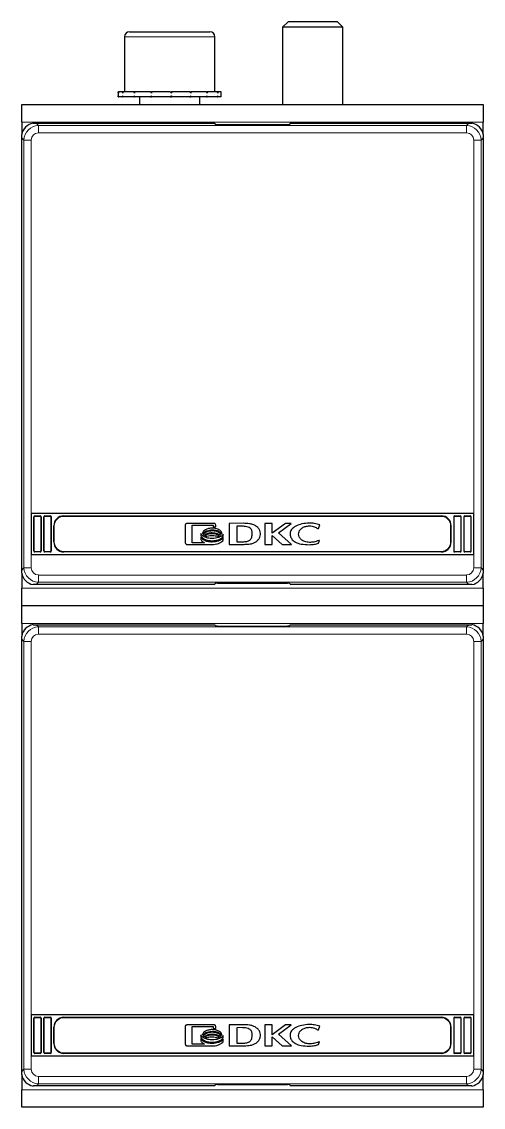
# Model space of a CAD drawing. Header units: millimetres. Extents: x 0 to 3995, y -308 to 617.
# Drawn here: x 3902.8 to 3994.8, y 289.4 to 505.9 of the extents above; entities that cross this region are included whole.
import ezdxf

# ---------------------------------------------------------------- set-up
doc = ezdxf.new("R2010")
doc.units = ezdxf.units.MM

msp = doc.modelspace()

# ---------------------------------------------------------------- linework, layer by layer
at = {"color": 7, "linetype": 'Continuous', "lineweight": 25}
for p, q in [((3955.87, 505.89), (3954.79, 504.82)), ((3954.79, 504.82), (3954.79, 489.39)), ((3966.79, 504.82), (3954.79, 504.82)), ((3965.72, 505.89), (3955.87, 505.89)), ((3966.79, 504.82), (3965.72, 505.89)), ((3966.79, 489.39), (3966.79, 504.82)), ((3923.29, 502.89), (3923.29, 491.89)), ((3924.29, 503.89), (3932.73, 503.89)), ((3932.73, 503.89), (3940.29, 503.89)), ((3941.29, 491.89), (3941.29, 502.89)), ((3922.04, 491.89), (3922.04, 490.89)), ((3922.04, 491.89), (3922.05, 491.89)), ((3922.05, 491.89), (3922.05, 491.64)), ((3922.86, 491.89), (3922.05, 491.89)), ((3922.86, 491.89), (3922.96, 491.89)), ((3922.96, 491.89), (3922.96, 491.64)), ((3925.11, 491.89), (3922.96, 491.89)), ((3925.11, 491.89), (3925.29, 491.89)), ((3925.29, 491.89), (3925.29, 491.64)), ((3928.46, 491.89), (3925.29, 491.89)), ((3928.46, 491.89), (3928.69, 491.89)), ((3928.69, 491.89), (3928.69, 491.64)), ((3932.39, 491.89), (3928.69, 491.89)), ((3932.39, 491.89), (3932.47, 491.89)), ((3932.6, 491.89), (3932.64, 491.89)), ((3932.64, 491.89), (3932.64, 491.64)), ((3936.3, 491.89), (3932.64, 491.89)), ((3936.3, 491.89), (3936.53, 491.89)), ((3936.53, 491.89), (3936.53, 491.64)), ((3939.61, 491.89), (3936.53, 491.89)), ((3939.61, 491.89), (3939.78, 491.89)), ((3939.78, 491.89), (3939.78, 491.64)), ((3941.8, 491.89), (3939.78, 491.89)), ((3941.8, 491.89), (3941.89, 491.89)), ((3941.89, 491.89), (3941.89, 491.64)), ((3942.54, 491.89), (3941.89, 491.89)), ((3942.54, 490.89), (3942.54, 491.89)), ((3902.79, 485.89), (3902.79, 489.39)), ((3902.79, 489.39), (3994.79, 489.39)), ((3922.04, 490.89), (3922.05, 490.89)), ((3922.05, 490.89), (3922.05, 491.14)), ((3922.86, 490.89), (3922.05, 490.89)), ((3922.86, 490.89), (3922.96, 490.89)), ((3922.96, 490.89), (3922.96, 491.14)), ((3925.11, 490.89), (3922.96, 490.89)), ((3925.11, 490.89), (3925.29, 490.89)), ((3925.29, 490.89), (3925.29, 491.14)), ((3928.46, 490.89), (3925.29, 490.89)), ((3926.29, 490.89), (3926.29, 489.39)), ((3928.46, 490.89), (3928.69, 490.89)), ((3928.69, 490.89), (3928.69, 491.14)), ((3932.39, 490.89), (3928.69, 490.89)), ((3932.39, 490.89), (3932.55, 490.89)), ((3932.55, 490.89), (3932.64, 490.89)), ((3932.64, 490.89), (3932.64, 491.14)), ((3936.3, 490.89), (3932.64, 490.89)), ((3936.3, 490.89), (3936.53, 490.89)), ((3936.53, 490.89), (3936.53, 491.14)), ((3939.61, 490.89), (3936.53, 490.89)), ((3938.29, 489.39), (3938.29, 490.89)), ((3939.61, 490.89), (3939.78, 490.89)), ((3939.78, 490.89), (3939.78, 491.14)), ((3941.8, 490.89), (3939.78, 490.89)), ((3941.8, 490.89), (3941.89, 490.89)), ((3941.89, 490.89), (3941.89, 491.14)), ((3942.54, 490.89), (3941.89, 490.89)), ((3994.79, 489.39), (3994.79, 485.89)), ((3902.79, 485.89), (3902.79, 483.37)), ((3905.07, 485.64), (3905.69, 485.64)), ((3905.69, 485.64), (3941.29, 485.64)), ((3941.29, 485.64), (3941.29, 485.51)), ((3941.79, 485.37), (3955.79, 485.37)), ((3956.29, 485.51), (3956.29, 485.64)), ((3956.29, 485.64), (3991.89, 485.64)), ((3991.89, 485.64), (3992.52, 485.64)), ((3994.79, 483.37), (3994.79, 485.89)), ((3902.79, 482.74), (3902.79, 483.37)), ((3994.79, 483.37), (3994.79, 482.74)), ((3902.79, 396.54), (3902.79, 482.74)), ((3994.79, 482.74), (3994.79, 396.54)), ((3992.89, 407.84), (3904.69, 407.84)), ((3904.69, 407.84), (3904.69, 399.64)), ((3905.19, 400.34), (3905.19, 407.14)), ((3905.39, 407.34), (3906.49, 407.34)), ((3906.69, 407.14), (3906.69, 400.34)), ((3907.19, 400.34), (3907.19, 407.14)), ((3907.39, 407.34), (3908.49, 407.34)), ((3908.69, 407.14), (3908.69, 400.34)), ((3911.19, 407.34), (3986.39, 407.34)), ((3988.89, 407.14), (3988.89, 400.34)), ((3989.09, 407.34), (3990.19, 407.34)), ((3990.39, 400.34), (3990.39, 407.14)), ((3990.89, 407.14), (3990.89, 400.34)), ((3991.09, 407.34), (3992.19, 407.34)), ((3992.39, 400.34), (3992.39, 407.14)), ((3992.89, 399.64), (3992.89, 407.84)), ((3909.19, 402.14), (3909.19, 405.34)), ((3935.36, 405.4), (3935.36, 402.08)), ((3941.04, 405.84), (3935.8, 405.84)), ((3936.78, 405.51), (3940.95, 405.51)), ((3936.78, 401.97), (3936.78, 405.51)), ((3940.95, 405.51), (3940.95, 405.12)), ((3940.95, 405.12), (3941.48, 405.12)), ((3941.48, 405.12), (3941.48, 405.4)), ((3946.94, 405.86), (3944.11, 405.84)), ((3944.11, 405.84), (3944.11, 401.64)), ((3946.73, 405.28), (3945.69, 405.26)), ((3945.69, 405.26), (3945.69, 402.16)), ((3951.22, 405.84), (3951.22, 401.64)), ((3952.7, 405.84), (3951.22, 405.84)), ((3952.7, 403.87), (3952.7, 405.84)), ((3955.37, 405.84), (3952.7, 403.87)), ((3953.97, 403.98), (3956.5, 405.84)), ((3956.5, 405.84), (3955.37, 405.84)), ((3961.97, 404.82), (3962.22, 405.55)), ((3988.39, 402.14), (3988.39, 405.34)), ((3938.51, 403.83), (3938.51, 403.38)), ((3938.51, 403.11), (3938.51, 402.65)), ((3942.97, 403.27), (3942.97, 403.72)), ((3942.97, 402.54), (3942.97, 403.01)), ((3952.72, 403.41), (3954.73, 401.64)), ((3952.72, 401.64), (3952.72, 403.41)), ((3956.56, 401.64), (3953.97, 403.98)), ((3961.77, 404.82), (3961.97, 404.82)), ((3935.8, 401.64), (3941.04, 401.64)), ((3939.23, 401.96), (3936.78, 401.97)), ((3944.11, 401.64), (3946.79, 401.65)), ((3945.69, 402.16), (3946.64, 402.18)), ((3946.79, 401.65), (3946.81, 401.65)), ((3946.81, 401.65), (3946.82, 401.65)), ((3951.22, 401.64), (3952.72, 401.64)), ((3954.73, 401.64), (3956.56, 401.64)), ((3961.95, 401.88), (3962.14, 402.42)), ((3962.14, 402.42), (3961.98, 402.42)), ((3904.69, 399.64), (3992.89, 399.64)), ((3906.49, 400.14), (3905.39, 400.14)), ((3908.49, 400.14), (3907.39, 400.14)), ((3986.39, 400.14), (3911.19, 400.14)), ((3990.19, 400.14), (3989.09, 400.14)), ((3992.19, 400.14), (3991.09, 400.14)), ((3902.79, 395.92), (3902.79, 396.54)), ((3994.79, 396.54), (3994.79, 395.92)), ((3902.79, 395.92), (3902.79, 392.89)), ((3994.79, 392.89), (3994.79, 395.92)), ((3902.79, 389.39), (3902.79, 392.89)), ((3905.69, 393.64), (3905.07, 393.64)), ((3941.29, 393.64), (3905.69, 393.64)), ((3941.29, 393.64), (3941.29, 393.78)), ((3941.79, 393.91), (3955.79, 393.91)), ((3956.29, 393.78), (3956.29, 393.64)), ((3991.89, 393.64), (3956.29, 393.64)), ((3992.52, 393.64), (3991.89, 393.64)), ((3994.79, 392.89), (3994.79, 389.39)), ((3994.79, 389.39), (3902.79, 389.39)), ((3902.79, 385.89), (3902.79, 389.39)), ((3994.79, 389.39), (3994.79, 385.89)), ((3902.79, 385.89), (3902.79, 383.37)), ((3905.07, 385.64), (3905.69, 385.64)), ((3905.69, 385.64), (3941.29, 385.64)), ((3941.29, 385.64), (3941.29, 385.51)), ((3941.79, 385.37), (3955.79, 385.37)), ((3956.29, 385.51), (3956.29, 385.64)), ((3956.29, 385.64), (3991.89, 385.64)), ((3991.89, 385.64), (3992.52, 385.64)), ((3994.79, 383.37), (3994.79, 385.89)), ((3902.79, 382.74), (3902.79, 383.37)), ((3994.79, 383.37), (3994.79, 382.74)), ((3902.79, 296.54), (3902.79, 382.74)), ((3994.79, 382.74), (3994.79, 296.54)), ((3992.89, 307.84), (3904.69, 307.84)), ((3904.69, 307.84), (3904.69, 299.64)), ((3992.89, 299.64), (3992.89, 307.84)), ((3905.19, 300.34), (3905.19, 307.14)), ((3905.39, 307.34), (3906.49, 307.34)), ((3906.69, 307.14), (3906.69, 300.34)), ((3907.19, 300.34), (3907.19, 307.14)), ((3907.39, 307.34), (3908.49, 307.34)), ((3908.69, 307.14), (3908.69, 300.34)), ((3909.19, 302.14), (3909.19, 305.34)), ((3911.19, 307.34), (3986.39, 307.34)), ((3935.36, 305.4), (3935.36, 302.08)), ((3941.04, 305.84), (3935.8, 305.84)), ((3936.78, 305.51), (3940.95, 305.51)), ((3936.78, 301.97), (3936.78, 305.51)), ((3940.95, 305.51), (3940.95, 305.12)), ((3941.48, 305.12), (3941.48, 305.4)), ((3946.94, 305.86), (3944.11, 305.84)), ((3944.11, 305.84), (3944.11, 301.64)), ((3946.73, 305.28), (3945.69, 305.26)), ((3951.22, 305.84), (3951.22, 301.64)), ((3952.7, 305.84), (3951.22, 305.84)), ((3952.7, 303.87), (3952.7, 305.84)), ((3955.37, 305.84), (3952.7, 303.87)), ((3953.97, 303.98), (3956.5, 305.84)), ((3956.5, 305.84), (3955.37, 305.84)), ((3961.97, 304.82), (3962.22, 305.55)), ((3988.39, 302.14), (3988.39, 305.34)), ((3988.89, 307.14), (3988.89, 300.34)), ((3989.09, 307.34), (3990.19, 307.34)), ((3990.39, 300.34), (3990.39, 307.14)), ((3990.89, 307.14), (3990.89, 300.34)), ((3991.09, 307.34), (3992.19, 307.34)), ((3992.39, 300.34), (3992.39, 307.14)), ((3938.51, 303.83), (3938.51, 303.38)), ((3938.51, 303.11), (3938.51, 302.65)), ((3940.95, 305.12), (3941.48, 305.12)), ((3942.97, 303.27), (3942.97, 303.72)), ((3945.69, 305.26), (3945.69, 302.16)), ((3952.72, 303.41), (3954.73, 301.64)), ((3952.72, 301.64), (3952.72, 303.41)), ((3956.56, 301.64), (3953.97, 303.98)), ((3961.77, 304.82), (3961.97, 304.82)), ((3935.8, 301.64), (3941.04, 301.64)), ((3939.23, 301.96), (3936.78, 301.97)), ((3942.97, 302.54), (3942.97, 303.01)), ((3944.11, 301.64), (3946.79, 301.65)), ((3945.69, 302.16), (3946.64, 302.18)), ((3946.79, 301.65), (3946.81, 301.65)), ((3946.81, 301.65), (3946.82, 301.65)), ((3951.22, 301.64), (3952.72, 301.64)), ((3954.73, 301.64), (3956.56, 301.64)), ((3961.95, 301.88), (3962.14, 302.42)), ((3962.14, 302.42), (3961.98, 302.42)), ((3904.69, 299.64), (3992.89, 299.64)), ((3906.49, 300.14), (3905.39, 300.14)), ((3908.49, 300.14), (3907.39, 300.14)), ((3986.39, 300.14), (3911.19, 300.14)), ((3990.19, 300.14), (3989.09, 300.14)), ((3992.19, 300.14), (3991.09, 300.14)), ((3902.79, 295.92), (3902.79, 296.54)), ((3902.79, 295.92), (3902.79, 292.89)), ((3994.79, 296.54), (3994.79, 295.92)), ((3994.79, 292.89), (3994.79, 295.92)), ((3902.79, 289.39), (3902.79, 292.89)), ((3905.69, 293.64), (3905.07, 293.64)), ((3941.29, 293.64), (3905.69, 293.64)), ((3941.29, 293.64), (3941.29, 293.78)), ((3941.79, 293.91), (3955.79, 293.91)), ((3956.29, 293.78), (3956.29, 293.64)), ((3991.89, 293.64), (3956.29, 293.64)), ((3992.52, 293.64), (3991.89, 293.64)), ((3994.79, 292.89), (3994.79, 289.39)), ((3994.79, 289.39), (3902.79, 289.39))]:
    msp.add_line(p, q, dxfattribs=at)
at = {"color": 8, "linetype": 'Continuous', "lineweight": 18}
for p, q in [((3932.78, 502.89), (3923.29, 502.89)), ((3941.29, 502.89), (3932.78, 502.89)), ((3902.79, 485.89), (3994.79, 485.89)), ((3905.69, 485.64), (3906.14, 485.19)), ((3906.14, 485.19), (3906.14, 483.74)), ((3906.14, 485.19), (3991.44, 485.19)), ((3991.44, 485.19), (3991.89, 485.64)), ((3991.44, 483.74), (3991.44, 485.19)), ((3991.44, 483.74), (3906.14, 483.74)), ((3903.24, 482.29), (3902.79, 482.74)), ((3904.69, 482.29), (3903.24, 482.29)), ((3903.24, 396.99), (3903.24, 482.29)), ((3904.69, 482.29), (3904.69, 407.84)), ((3992.89, 407.84), (3992.89, 482.29)), ((3994.34, 482.29), (3992.89, 482.29)), ((3994.79, 482.74), (3994.34, 482.29)), ((3994.34, 482.29), (3994.34, 396.99)), ((3905.19, 400.34), (3905.19, 407.14)), ((3905.19, 407.14), (3905.29, 407.14)), ((3905.19, 407.14), (3905.19, 407.14)), ((3905.29, 407.14), (3905.29, 400.34)), ((3905.39, 407.24), (3905.39, 407.34)), ((3905.39, 407.34), (3906.49, 407.34)), ((3905.39, 407.34), (3905.39, 407.34)), ((3906.49, 407.24), (3905.39, 407.24)), ((3906.49, 407.24), (3906.49, 407.34)), ((3906.49, 407.34), (3906.49, 407.34)), ((3906.59, 400.34), (3906.59, 407.14)), ((3906.59, 407.14), (3906.69, 407.14)), ((3906.69, 407.14), (3906.69, 400.34)), ((3906.69, 407.14), (3906.69, 407.14)), ((3907.19, 400.34), (3907.19, 407.14)), ((3907.19, 407.14), (3907.29, 407.14)), ((3907.19, 407.14), (3907.19, 407.14)), ((3907.29, 407.14), (3907.29, 400.34)), ((3907.39, 407.24), (3907.39, 407.34)), ((3907.39, 407.34), (3908.49, 407.34)), ((3907.39, 407.34), (3907.39, 407.34)), ((3908.49, 407.24), (3907.39, 407.24)), ((3908.49, 407.24), (3908.49, 407.34)), ((3908.49, 407.34), (3908.49, 407.34)), ((3908.59, 400.34), (3908.59, 407.14)), ((3908.59, 407.14), (3908.69, 407.14)), ((3908.69, 407.14), (3908.69, 400.34)), ((3908.69, 407.14), (3908.69, 407.14)), ((3911.19, 407.34), (3986.39, 407.34)), ((3911.19, 407.24), (3911.19, 407.34)), ((3911.19, 407.34), (3911.19, 407.34)), ((3986.39, 407.24), (3911.19, 407.24)), ((3986.39, 407.34), (3986.39, 407.24)), ((3986.39, 407.34), (3986.39, 407.34)), ((3988.89, 407.14), (3988.99, 407.14)), ((3988.89, 400.34), (3988.89, 407.14)), ((3988.89, 407.14), (3988.89, 407.14)), ((3988.99, 407.14), (3988.99, 400.34)), ((3989.09, 407.34), (3989.09, 407.24)), ((3989.09, 407.34), (3990.19, 407.34)), ((3989.09, 407.34), (3989.09, 407.34)), ((3990.19, 407.24), (3989.09, 407.24)), ((3990.19, 407.34), (3990.19, 407.24)), ((3990.19, 407.34), (3990.19, 407.34)), ((3990.29, 400.34), (3990.29, 407.14)), ((3990.29, 407.14), (3990.39, 407.14)), ((3990.39, 407.14), (3990.39, 400.34)), ((3990.39, 407.14), (3990.39, 407.14)), ((3990.89, 400.34), (3990.89, 407.14)), ((3990.99, 407.14), (3990.89, 407.14)), ((3990.89, 407.14), (3990.89, 407.14)), ((3990.99, 407.14), (3990.99, 400.34)), ((3991.09, 407.24), (3991.09, 407.34)), ((3991.09, 407.34), (3992.19, 407.34)), ((3991.09, 407.34), (3991.09, 407.34)), ((3992.19, 407.24), (3991.09, 407.24)), ((3992.19, 407.24), (3992.19, 407.34)), ((3992.19, 407.34), (3992.19, 407.34)), ((3992.29, 400.34), (3992.29, 407.14)), ((3992.39, 407.14), (3992.29, 407.14)), ((3992.39, 407.14), (3992.39, 400.34)), ((3992.39, 407.14), (3992.39, 407.14)), ((3909.19, 402.14), (3909.19, 405.34)), ((3909.29, 405.34), (3909.19, 405.34)), ((3909.19, 405.34), (3909.19, 405.34)), ((3909.29, 405.34), (3909.29, 402.14)), ((3988.29, 402.14), (3988.29, 405.34)), ((3988.39, 405.34), (3988.29, 405.34)), ((3988.39, 405.34), (3988.39, 402.14)), ((3988.39, 405.34), (3988.39, 405.34)), ((3909.29, 402.14), (3909.19, 402.14)), ((3909.19, 402.14), (3909.19, 402.14)), ((3988.39, 402.14), (3988.29, 402.14)), ((3988.39, 402.14), (3988.39, 402.14)), ((3904.69, 399.64), (3904.69, 396.99)), ((3905.19, 400.34), (3905.29, 400.34)), ((3905.19, 400.34), (3905.19, 400.34)), ((3905.39, 400.24), (3906.49, 400.24)), ((3905.39, 400.14), (3905.39, 400.24)), ((3906.49, 400.14), (3905.39, 400.14)), ((3905.39, 400.14), (3905.39, 400.14)), ((3906.49, 400.14), (3906.49, 400.24)), ((3906.49, 400.14), (3906.49, 400.14)), ((3906.59, 400.34), (3906.69, 400.34)), ((3906.69, 400.34), (3906.69, 400.34)), ((3907.19, 400.34), (3907.29, 400.34)), ((3907.19, 400.34), (3907.19, 400.34)), ((3907.39, 400.24), (3908.49, 400.24)), ((3907.39, 400.14), (3907.39, 400.24)), ((3908.49, 400.14), (3907.39, 400.14)), ((3907.39, 400.14), (3907.39, 400.14)), ((3908.49, 400.14), (3908.49, 400.24)), ((3908.49, 400.14), (3908.49, 400.14)), ((3908.59, 400.34), (3908.69, 400.34)), ((3908.69, 400.34), (3908.69, 400.34)), ((3911.19, 400.24), (3986.39, 400.24)), ((3911.19, 400.24), (3911.19, 400.14)), ((3986.39, 400.14), (3911.19, 400.14)), ((3911.19, 400.14), (3911.19, 400.14)), ((3986.39, 400.14), (3986.39, 400.24)), ((3986.39, 400.14), (3986.39, 400.14)), ((3988.89, 400.34), (3988.99, 400.34)), ((3988.89, 400.34), (3988.89, 400.34)), ((3989.09, 400.24), (3990.19, 400.24)), ((3989.09, 400.24), (3989.09, 400.14)), ((3990.19, 400.14), (3989.09, 400.14)), ((3989.09, 400.14), (3989.09, 400.14)), ((3990.19, 400.24), (3990.19, 400.14)), ((3990.19, 400.14), (3990.19, 400.14)), ((3990.29, 400.34), (3990.39, 400.34)), ((3990.39, 400.34), (3990.39, 400.34)), ((3990.99, 400.34), (3990.89, 400.34)), ((3990.89, 400.34), (3990.89, 400.34)), ((3991.09, 400.24), (3992.19, 400.24)), ((3991.09, 400.14), (3991.09, 400.24)), ((3992.19, 400.14), (3991.09, 400.14)), ((3991.09, 400.14), (3991.09, 400.14)), ((3992.19, 400.14), (3992.19, 400.24)), ((3992.19, 400.14), (3992.19, 400.14)), ((3992.39, 400.34), (3992.29, 400.34)), ((3992.39, 400.34), (3992.39, 400.34)), ((3992.89, 396.99), (3992.89, 399.64)), ((3902.79, 396.54), (3903.24, 396.99)), ((3903.24, 396.99), (3904.69, 396.99)), ((3992.89, 396.99), (3994.34, 396.99)), ((3994.34, 396.99), (3994.79, 396.54)), ((3906.14, 394.09), (3905.69, 393.64)), ((3906.14, 395.54), (3991.44, 395.54)), ((3906.14, 395.54), (3906.14, 394.09)), ((3991.44, 394.09), (3906.14, 394.09)), ((3991.44, 394.09), (3991.44, 395.54)), ((3991.89, 393.64), (3991.44, 394.09)), ((3994.79, 392.89), (3902.79, 392.89)), ((3902.79, 385.89), (3994.79, 385.89)), ((3905.69, 385.64), (3906.14, 385.19)), ((3991.44, 385.19), (3991.89, 385.64)), ((3906.14, 385.19), (3906.14, 383.74)), ((3906.14, 385.19), (3991.44, 385.19)), ((3991.44, 383.74), (3906.14, 383.74)), ((3991.44, 383.74), (3991.44, 385.19)), ((3903.24, 382.29), (3902.79, 382.74)), ((3904.69, 382.29), (3903.24, 382.29)), ((3903.24, 296.99), (3903.24, 382.29)), ((3904.69, 382.29), (3904.69, 307.84)), ((3992.89, 307.84), (3992.89, 382.29)), ((3994.34, 382.29), (3992.89, 382.29)), ((3994.79, 382.74), (3994.34, 382.29)), ((3994.34, 382.29), (3994.34, 296.99)), ((3905.19, 307.14), (3905.29, 307.14)), ((3905.19, 300.34), (3905.19, 307.14)), ((3905.19, 307.14), (3905.19, 307.14)), ((3905.29, 307.14), (3905.29, 300.34)), ((3905.39, 307.24), (3905.39, 307.34)), ((3905.39, 307.34), (3906.49, 307.34)), ((3905.39, 307.34), (3905.39, 307.34)), ((3906.49, 307.24), (3905.39, 307.24)), ((3906.49, 307.24), (3906.49, 307.34)), ((3906.49, 307.34), (3906.49, 307.34)), ((3906.59, 300.34), (3906.59, 307.14)), ((3906.59, 307.14), (3906.69, 307.14)), ((3906.69, 307.14), (3906.69, 300.34)), ((3906.69, 307.14), (3906.69, 307.14)), ((3907.19, 300.34), (3907.19, 307.14)), ((3907.19, 307.14), (3907.29, 307.14)), ((3907.19, 307.14), (3907.19, 307.14)), ((3907.29, 307.14), (3907.29, 300.34)), ((3907.39, 307.24), (3907.39, 307.34)), ((3907.39, 307.34), (3908.49, 307.34)), ((3907.39, 307.34), (3907.39, 307.34)), ((3908.49, 307.24), (3907.39, 307.24)), ((3908.49, 307.24), (3908.49, 307.34)), ((3908.49, 307.34), (3908.49, 307.34)), ((3908.59, 300.34), (3908.59, 307.14)), ((3908.59, 307.14), (3908.69, 307.14)), ((3908.69, 307.14), (3908.69, 300.34)), ((3908.69, 307.14), (3908.69, 307.14)), ((3909.19, 302.14), (3909.19, 305.34)), ((3909.29, 305.34), (3909.19, 305.34)), ((3909.19, 305.34), (3909.19, 305.34)), ((3909.29, 305.34), (3909.29, 302.14)), ((3911.19, 307.34), (3986.39, 307.34)), ((3911.19, 307.24), (3911.19, 307.34)), ((3911.19, 307.34), (3911.19, 307.34)), ((3986.39, 307.24), (3911.19, 307.24)), ((3986.39, 307.34), (3986.39, 307.24)), ((3986.39, 307.34), (3986.39, 307.34)), ((3988.39, 305.34), (3988.29, 305.34)), ((3988.29, 302.14), (3988.29, 305.34)), ((3988.39, 305.34), (3988.39, 302.14)), ((3988.39, 305.34), (3988.39, 305.34)), ((3988.89, 300.34), (3988.89, 307.14)), ((3988.89, 307.14), (3988.99, 307.14)), ((3988.89, 307.14), (3988.89, 307.14)), ((3988.99, 307.14), (3988.99, 300.34)), ((3989.09, 307.34), (3989.09, 307.24)), ((3989.09, 307.34), (3990.19, 307.34)), ((3989.09, 307.34), (3989.09, 307.34)), ((3990.19, 307.24), (3989.09, 307.24)), ((3990.19, 307.34), (3990.19, 307.24)), ((3990.19, 307.34), (3990.19, 307.34)), ((3990.29, 300.34), (3990.29, 307.14)), ((3990.29, 307.14), (3990.39, 307.14)), ((3990.39, 307.14), (3990.39, 300.34)), ((3990.39, 307.14), (3990.39, 307.14)), ((3990.89, 300.34), (3990.89, 307.14)), ((3990.99, 307.14), (3990.89, 307.14)), ((3990.89, 307.14), (3990.89, 307.14)), ((3990.99, 307.14), (3990.99, 300.34)), ((3991.09, 307.24), (3991.09, 307.34)), ((3991.09, 307.34), (3992.19, 307.34)), ((3991.09, 307.34), (3991.09, 307.34)), ((3992.19, 307.24), (3991.09, 307.24)), ((3992.19, 307.24), (3992.19, 307.34)), ((3992.19, 307.34), (3992.19, 307.34)), ((3992.29, 300.34), (3992.29, 307.14)), ((3992.39, 307.14), (3992.29, 307.14)), ((3992.39, 307.14), (3992.39, 300.34)), ((3992.39, 307.14), (3992.39, 307.14)), ((3909.29, 302.14), (3909.19, 302.14)), ((3909.19, 302.14), (3909.19, 302.14)), ((3988.39, 302.14), (3988.29, 302.14)), ((3988.39, 302.14), (3988.39, 302.14)), ((3904.69, 299.64), (3904.69, 296.99)), ((3905.19, 300.34), (3905.29, 300.34)), ((3905.19, 300.34), (3905.19, 300.34)), ((3905.39, 300.24), (3906.49, 300.24)), ((3905.39, 300.14), (3905.39, 300.24)), ((3906.49, 300.14), (3905.39, 300.14)), ((3905.39, 300.14), (3905.39, 300.14)), ((3906.49, 300.14), (3906.49, 300.24)), ((3906.49, 300.14), (3906.49, 300.14)), ((3906.59, 300.34), (3906.69, 300.34)), ((3906.69, 300.34), (3906.69, 300.34)), ((3907.19, 300.34), (3907.29, 300.34)), ((3907.19, 300.34), (3907.19, 300.34)), ((3907.39, 300.24), (3908.49, 300.24)), ((3907.39, 300.14), (3907.39, 300.24)), ((3908.49, 300.14), (3907.39, 300.14)), ((3907.39, 300.14), (3907.39, 300.14)), ((3908.49, 300.14), (3908.49, 300.24)), ((3908.49, 300.14), (3908.49, 300.14)), ((3908.59, 300.34), (3908.69, 300.34)), ((3908.69, 300.34), (3908.69, 300.34)), ((3911.19, 300.24), (3986.39, 300.24)), ((3911.19, 300.24), (3911.19, 300.14)), ((3986.39, 300.14), (3911.19, 300.14)), ((3911.19, 300.14), (3911.19, 300.14)), ((3986.39, 300.14), (3986.39, 300.24)), ((3986.39, 300.14), (3986.39, 300.14)), ((3988.89, 300.34), (3988.99, 300.34)), ((3988.89, 300.34), (3988.89, 300.34)), ((3989.09, 300.24), (3990.19, 300.24)), ((3989.09, 300.24), (3989.09, 300.14)), ((3990.19, 300.14), (3989.09, 300.14)), ((3989.09, 300.14), (3989.09, 300.14)), ((3990.19, 300.24), (3990.19, 300.14)), ((3990.19, 300.14), (3990.19, 300.14)), ((3990.29, 300.34), (3990.39, 300.34)), ((3990.39, 300.34), (3990.39, 300.34)), ((3990.99, 300.34), (3990.89, 300.34)), ((3990.89, 300.34), (3990.89, 300.34)), ((3991.09, 300.24), (3992.19, 300.24)), ((3991.09, 300.14), (3991.09, 300.24)), ((3992.19, 300.14), (3991.09, 300.14)), ((3991.09, 300.14), (3991.09, 300.14)), ((3992.19, 300.14), (3992.19, 300.24)), ((3992.19, 300.14), (3992.19, 300.14)), ((3992.39, 300.34), (3992.29, 300.34)), ((3992.39, 300.34), (3992.39, 300.34)), ((3992.89, 296.99), (3992.89, 299.64)), ((3902.79, 296.54), (3903.24, 296.99)), ((3903.24, 296.99), (3904.69, 296.99)), ((3992.89, 296.99), (3994.34, 296.99)), ((3994.34, 296.99), (3994.79, 296.54)), ((3906.14, 295.54), (3991.44, 295.54)), ((3906.14, 295.54), (3906.14, 294.09)), ((3991.44, 294.09), (3991.44, 295.54)), ((3994.79, 292.89), (3902.79, 292.89)), ((3906.14, 294.09), (3905.69, 293.64)), ((3991.44, 294.09), (3906.14, 294.09)), ((3991.89, 293.64), (3991.44, 294.09))]:
    msp.add_line(p, q, dxfattribs=at)
at = {"color": 7, "linetype": 'Continuous', "lineweight": 25}
for centre, radius, start, end in [((3924.29, 502.89), 1, 90, 180), ((3940.29, 502.89), 1, 0, 90), ((3905.39, 407.14), 0.2, 90, 180), ((3906.49, 407.14), 0.2, 360, 90), ((3907.39, 407.14), 0.2, 90, 180), ((3908.49, 407.14), 0.2, 360, 90), ((3911.19, 405.34), 2, 90, 180), ((3986.39, 405.34), 2, 360, 90), ((3989.09, 407.14), 0.2, 90, 180), ((3990.19, 407.14), 0.2, 360, 90), ((3991.09, 407.14), 0.2, 90, 180), ((3992.19, 407.14), 0.2, 0, 90), ((3911.19, 402.14), 2, 180, 270), ((3986.39, 402.14), 2, 270, 360), ((3905.39, 400.34), 0.2, 180, 270), ((3906.49, 400.34), 0.2, 270, 360), ((3907.39, 400.34), 0.2, 180, 270), ((3908.49, 400.34), 0.2, 270, 360), ((3989.09, 400.34), 0.2, 180, 270), ((3990.19, 400.34), 0.2, 270, 360), ((3991.09, 400.34), 0.2, 180, 270), ((3992.19, 400.34), 0.2, 270, 0), ((3905.39, 307.14), 0.2, 90, 180), ((3906.49, 307.14), 0.2, 360, 90), ((3907.39, 307.14), 0.2, 90, 180), ((3908.49, 307.14), 0.2, 360, 90), ((3911.19, 305.34), 2, 90, 180), ((3986.39, 305.34), 2, 360, 90), ((3989.09, 307.14), 0.2, 90, 180), ((3990.19, 307.14), 0.2, 360, 90), ((3991.09, 307.14), 0.2, 90, 180), ((3992.19, 307.14), 0.2, 0, 90), ((3911.19, 302.14), 2, 180, 270), ((3986.39, 302.14), 2, 270, 360), ((3905.39, 300.34), 0.2, 180, 270), ((3906.49, 300.34), 0.2, 270, 360), ((3907.39, 300.34), 0.2, 180, 270), ((3908.49, 300.34), 0.2, 270, 360), ((3989.09, 300.34), 0.2, 180, 270), ((3990.19, 300.34), 0.2, 270, 360), ((3991.09, 300.34), 0.2, 180, 270), ((3992.19, 300.34), 0.2, 270, 0)]:
    msp.add_arc(centre, radius, start, end, dxfattribs=at)
at = {"color": 8, "linetype": 'Continuous', "lineweight": 18}
for centre, radius, start, end in [((3905.39, 407.14), 0.198, 90, 180), ((3905.39, 407.14), 0.0982, 90, 180), ((3906.49, 407.14), 0.198, 360, 90), ((3906.49, 407.14), 0.0982, 0, 90), ((3907.39, 407.14), 0.198, 90, 180), ((3907.39, 407.14), 0.0982, 90, 180), ((3908.49, 407.14), 0.198, 360, 90), ((3908.49, 407.14), 0.0982, 0, 90), ((3911.19, 405.34), 2, 90, 180), ((3911.19, 405.34), 1.9, 90, 180), ((3986.39, 405.34), 2, 360, 90), ((3986.39, 405.34), 1.9, 360, 90), ((3989.09, 407.14), 0.198, 90, 180), ((3989.09, 407.14), 0.0982, 90, 180), ((3990.19, 407.14), 0.198, 360, 90), ((3990.19, 407.14), 0.0982, 360, 90), ((3991.09, 407.14), 0.198, 90, 180), ((3991.09, 407.14), 0.0982, 90, 180), ((3992.19, 407.14), 0.198, 0, 90), ((3992.19, 407.14), 0.0982, 0, 90), ((3911.19, 402.14), 2, 180, 270), ((3911.19, 402.14), 1.9, 180, 270), ((3986.39, 402.14), 1.9, 270, 360), ((3986.39, 402.14), 2, 270, 360), ((3905.39, 400.34), 0.198, 180, 270), ((3905.39, 400.34), 0.0982, 180, 270), ((3906.49, 400.34), 0.0982, 270, 0), ((3906.49, 400.34), 0.198, 270, 360), ((3907.39, 400.34), 0.198, 180, 270), ((3907.39, 400.34), 0.0982, 180, 270), ((3908.49, 400.34), 0.0982, 270, 0), ((3908.49, 400.34), 0.198, 270, 360), ((3989.09, 400.34), 0.198, 180, 270), ((3989.09, 400.34), 0.0982, 180, 270), ((3990.19, 400.34), 0.0982, 270, 360), ((3990.19, 400.34), 0.198, 270, 360), ((3991.09, 400.34), 0.198, 180, 270), ((3991.09, 400.34), 0.0982, 180, 270), ((3992.19, 400.34), 0.0982, 270, 0), ((3992.19, 400.34), 0.198, 270, 0), ((3905.39, 307.14), 0.198, 90, 180), ((3905.39, 307.14), 0.0982, 90, 180), ((3906.49, 307.14), 0.198, 360, 90), ((3906.49, 307.14), 0.0982, 0, 90), ((3907.39, 307.14), 0.198, 90, 180), ((3907.39, 307.14), 0.0982, 90, 180), ((3908.49, 307.14), 0.198, 360, 90), ((3908.49, 307.14), 0.0982, 0, 90), ((3911.19, 305.34), 2, 90, 180), ((3911.19, 305.34), 1.9, 90, 180), ((3986.39, 305.34), 2, 360, 90), ((3986.39, 305.34), 1.9, 360, 90), ((3989.09, 307.14), 0.198, 90, 180), ((3989.09, 307.14), 0.0982, 90, 180), ((3990.19, 307.14), 0.198, 360, 90), ((3990.19, 307.14), 0.0982, 360, 90), ((3991.09, 307.14), 0.198, 90, 180), ((3991.09, 307.14), 0.0982, 90, 180), ((3992.19, 307.14), 0.198, 0, 90), ((3992.19, 307.14), 0.0982, 0, 90), ((3911.19, 302.14), 2, 180, 270), ((3911.19, 302.14), 1.9, 180, 270), ((3986.39, 302.14), 1.9, 270, 360), ((3986.39, 302.14), 2, 270, 360), ((3905.39, 300.34), 0.198, 180, 270), ((3905.39, 300.34), 0.0982, 180, 270), ((3906.49, 300.34), 0.0982, 270, 0), ((3906.49, 300.34), 0.198, 270, 360), ((3907.39, 300.34), 0.198, 180, 270), ((3907.39, 300.34), 0.0982, 180, 270), ((3908.49, 300.34), 0.0982, 270, 0), ((3908.49, 300.34), 0.198, 270, 360), ((3989.09, 300.34), 0.198, 180, 270), ((3989.09, 300.34), 0.0982, 180, 270), ((3990.19, 300.34), 0.0982, 270, 360), ((3990.19, 300.34), 0.198, 270, 360), ((3991.09, 300.34), 0.198, 180, 270), ((3991.09, 300.34), 0.0982, 180, 270), ((3992.19, 300.34), 0.0982, 270, 0), ((3992.19, 300.34), 0.198, 270, 0)]:
    msp.add_arc(centre, radius, start, end, dxfattribs=at)
at = {"color": 7, "linetype": 'Continuous', "lineweight": 25}
for centre, major_axis, ratio, start_param, end_param in [((3905.84, 482.59), (2.27, -2.27), 0.935113, 2.575748, 3.707437), ((3941.79, 485.51), (0.5, 0), 0.267949, 3.141593, 4.712389), ((3955.79, 485.51), (0.5, 0), 0.267949, 4.712389, 6.283185), ((3991.74, 482.59), (-2.27, -2.27), 0.935113, 2.575748, 3.707437), ((3905.84, 396.69), (2.27, 2.27), 0.935113, 2.575748, 3.707437), ((3991.74, 396.69), (-2.27, 2.27), 0.935113, 2.575748, 3.707437), ((3941.79, 393.78), (0.5, 0), 0.267949, 1.570796, 3.141593), ((3955.79, 393.78), (0.5, 0), 0.267949, 0, 1.570796), ((3905.84, 382.59), (2.27, -2.27), 0.935113, 2.575748, 3.707437), ((3941.79, 385.51), (0.5, 0), 0.267949, 3.141593, 4.712389), ((3955.79, 385.51), (0.5, 0), 0.267949, 4.712389, 6.283185), ((3991.74, 382.59), (-2.27, -2.27), 0.935113, 2.575748, 3.707437), ((3905.84, 296.69), (2.27, 2.27), 0.935113, 2.575748, 3.707437), ((3991.74, 296.69), (-2.27, 2.27), 0.935113, 2.575748, 3.707437), ((3941.79, 293.78), (0.5, 0), 0.267949, 1.570796, 3.141593), ((3955.79, 293.78), (0.5, 0), 0.267949, 0, 1.570796)]:
    msp.add_ellipse(centre, major_axis=major_axis, ratio=ratio, start_param=start_param, end_param=end_param, dxfattribs=at)
at = {"color": 8, "linetype": 'Continuous', "lineweight": 18}
for centre, major_axis, ratio, start_param, end_param in [((3906.24, 482.19), (2.13, -2.13), 0.997754, 2.389713, 3.893472), ((3991.34, 482.19), (2.13, 2.13), 0.997754, 5.531306, 7.035065), ((3906.24, 482.19), (1.13, -1.13), 0.935113, 2.389713, 3.893472), ((3991.34, 482.19), (-1.13, -1.13), 0.935113, 2.389713, 3.893472), ((3906.24, 397.1), (2.13, 2.13), 0.997754, 2.389713, 3.893472), ((3906.24, 397.1), (1.13, 1.13), 0.935113, 2.389713, 3.893472), ((3991.34, 397.1), (-1.13, 1.13), 0.935113, 2.389713, 3.893472), ((3991.34, 397.1), (-2.13, 2.13), 0.997754, 2.389713, 3.893472), ((3906.24, 382.19), (2.13, -2.13), 0.997754, 2.389713, 3.893472), ((3906.24, 382.19), (1.13, -1.13), 0.935113, 2.389713, 3.893472), ((3991.34, 382.19), (2.13, 2.13), 0.997754, 5.531306, 7.035065), ((3991.34, 382.19), (-1.13, -1.13), 0.935113, 2.389713, 3.893472), ((3906.24, 297.1), (2.13, 2.13), 0.997754, 2.389713, 3.893472), ((3906.24, 297.1), (1.13, 1.13), 0.935113, 2.389713, 3.893472), ((3991.34, 297.1), (-1.13, 1.13), 0.935113, 2.389713, 3.893472), ((3991.34, 297.1), (-2.13, 2.13), 0.997754, 2.389713, 3.893472)]:
    msp.add_ellipse(centre, major_axis=major_axis, ratio=ratio, start_param=start_param, end_param=end_param, dxfattribs=at)
at = {"color": 7, "linetype": 'Continuous', "lineweight": 25}
for points, knots in [([(3922.05, 491.64), (3922.05, 491.68), (3922.04, 491.75), (3922.04, 491.83), (3922.04, 491.87), (3922.04, 491.89)], [0, 0, 0, 0, 0.499981, 0.749988, 1, 1, 1, 1]), ([(3922.96, 491.64), (3922.94, 491.68), (3922.92, 491.75), (3922.88, 491.83), (3922.87, 491.87), (3922.86, 491.89)], [0, 0, 0, 0, 0.499981, 0.749988, 1, 1, 1, 1]), ([(3925.29, 491.64), (3925.26, 491.68), (3925.22, 491.75), (3925.16, 491.83), (3925.13, 491.87), (3925.11, 491.89)], [0, 0, 0, 0, 0.499981, 0.749988, 1, 1, 1, 1]), ([(3928.69, 491.64), (3928.65, 491.68), (3928.6, 491.75), (3928.52, 491.83), (3928.48, 491.87), (3928.46, 491.89)], [0, 0, 0, 0, 0.4999808, 0.7499881, 1, 1, 1, 1]), ([(3932.64, 491.64), (3932.6, 491.68), (3932.54, 491.75), (3932.45, 491.83), (3932.41, 491.87), (3932.39, 491.89)], [0, 0, 0, 0, 0.499981, 0.749988, 1, 1, 1, 1]), ([(3932.64, 491.64), (3932.62, 491.71), (3932.6, 491.84), (3932.57, 491.88), (3932.55, 491.89)], [0, 0, 0, 0, 0.561794, 1, 1, 1, 1]), ([(3936.53, 491.64), (3936.5, 491.68), (3936.44, 491.75), (3936.36, 491.83), (3936.32, 491.87), (3936.3, 491.89)], [0, 0, 0, 0, 0.499981, 0.749988, 1, 1, 1, 1]), ([(3939.78, 491.64), (3939.75, 491.68), (3939.71, 491.75), (3939.65, 491.83), (3939.62, 491.87), (3939.61, 491.89)], [0, 0, 0, 0, 0.499981, 0.749988, 1, 1, 1, 1]), ([(3941.89, 491.64), (3941.87, 491.68), (3941.85, 491.75), (3941.82, 491.83), (3941.81, 491.87), (3941.8, 491.89)], [0, 0, 0, 0, 0.499981, 0.749988, 1, 1, 1, 1]), ([(3922.04, 490.89), (3922.04, 490.91), (3922.04, 490.95), (3922.04, 491.04), (3922.05, 491.1), (3922.05, 491.14)], [0, 0, 0, 0, 0.25014, 0.50028, 1, 1, 1, 1]), ([(3922.86, 490.89), (3922.87, 490.91), (3922.88, 490.95), (3922.92, 491.04), (3922.94, 491.1), (3922.96, 491.14)], [0, 0, 0, 0, 0.25014, 0.50028, 1, 1, 1, 1]), ([(3925.11, 490.89), (3925.13, 490.91), (3925.16, 490.95), (3925.22, 491.04), (3925.26, 491.1), (3925.29, 491.14)], [0, 0, 0, 0, 0.25014, 0.50028, 1, 1, 1, 1]), ([(3928.46, 490.89), (3928.48, 490.91), (3928.52, 490.95), (3928.6, 491.04), (3928.65, 491.1), (3928.69, 491.14)], [0, 0, 0, 0, 0.25014, 0.50028, 1, 1, 1, 1]), ([(3932.39, 490.89), (3932.41, 490.91), (3932.45, 490.95), (3932.54, 491.04), (3932.6, 491.1), (3932.64, 491.14)], [0, 0, 0, 0, 0.25014, 0.50028, 1, 1, 1, 1]), ([(3932.64, 491.14), (3932.62, 491.07), (3932.6, 490.94), (3932.57, 490.91), (3932.55, 490.89)], [0, 0, 0, 0, 0.561794, 1, 1, 1, 1]), ([(3936.3, 490.89), (3936.32, 490.91), (3936.36, 490.95), (3936.44, 491.04), (3936.5, 491.1), (3936.53, 491.14)], [0, 0, 0, 0, 0.25014, 0.50028, 1, 1, 1, 1]), ([(3939.61, 490.89), (3939.62, 490.91), (3939.65, 490.95), (3939.71, 491.04), (3939.75, 491.1), (3939.78, 491.14)], [0, 0, 0, 0, 0.25014, 0.50028, 1, 1, 1, 1]), ([(3941.8, 490.89), (3941.81, 490.91), (3941.82, 490.95), (3941.85, 491.04), (3941.87, 491.1), (3941.89, 491.14)], [0, 0, 0, 0, 0.25014, 0.50028, 1, 1, 1, 1]), ([(3935.8, 405.84), (3935.73, 405.83), (3935.61, 405.82), (3935.46, 405.7), (3935.38, 405.56), (3935.37, 405.45), (3935.36, 405.4)], [0, 0, 0, 0, 0.281303, 0.555629, 0.773878, 1, 1, 1, 1]), ([(3940.76, 404.89), (3940.51, 404.87), (3940.05, 404.84), (3939.47, 404.61), (3939.04, 404.32), (3938.9, 404.07), (3938.83, 403.96)], [0, 0, 0, 0, 0.32886, 0.621368, 0.822445, 1, 1, 1, 1]), ([(3942.71, 403.92), (3942.66, 404.02), (3942.55, 404.24), (3942.25, 404.49), (3941.68, 404.8), (3941.15, 404.85), (3940.76, 404.89)], [0, 0, 0, 0, 0.149079, 0.314363, 0.498773, 1, 1, 1, 1]), ([(3941.48, 405.4), (3941.47, 405.47), (3941.45, 405.6), (3941.34, 405.74), (3941.19, 405.83), (3941.09, 405.84), (3941.04, 405.84)], [0, 0, 0, 0, 0.285248, 0.560563, 0.777151, 1, 1, 1, 1]), ([(3947.38, 405.22), (3947.25, 405.23), (3947.04, 405.26), (3946.82, 405.27), (3946.73, 405.28)], [0, 0, 0, 0, 0.586635, 1, 1, 1, 1]), ([(3949.3, 405.42), (3949.14, 405.5), (3948.78, 405.67), (3947.98, 405.82), (3947.35, 405.84), (3946.94, 405.86)], [0, 0, 0, 0, 0.216742, 0.489643, 1, 1, 1, 1]), ([(3948.73, 403.75), (3948.73, 403.88), (3948.72, 404.12), (3948.65, 404.45), (3948.52, 404.71), (3948.29, 404.94), (3947.9, 405.11), (3947.57, 405.18), (3947.38, 405.22)], [0, 0, 0, 0, 0.176808, 0.319231, 0.43938, 0.552395, 0.749205, 1, 1, 1, 1]), ([(3948.57, 401.79), (3948.79, 401.86), (3949.21, 401.99), (3949.75, 402.35), (3950.14, 402.81), (3950.38, 403.33), (3950.43, 403.89), (3950.27, 404.47), (3949.89, 405.01), (3949.51, 405.28), (3949.3, 405.42)], [0, 0, 0, 0, 0.138091, 0.265455, 0.384013, 0.496103, 0.605759, 0.71979, 0.847662, 1, 1, 1, 1]), ([(3960.11, 405.9), (3959.61, 405.87), (3958.68, 405.81), (3957.46, 405.37), (3956.69, 404.8), (3956.34, 404.24), (3956.31, 403.94), (3956.29, 403.8)], [0, 0, 0, 0, 0.3156741, 0.5895198, 0.8131992, 0.9090264, 1, 1, 1, 1]), ([(3957.97, 403.7), (3957.99, 403.86), (3958.03, 404.2), (3958.33, 404.64), (3958.78, 405.02), (3959.41, 405.29), (3959.89, 405.33), (3960.15, 405.35)], [0, 0, 0, 0, 0.165415, 0.334737, 0.516014, 0.747902, 1, 1, 1, 1]), ([(3962.22, 405.55), (3961.85, 405.66), (3961.16, 405.86), (3960.44, 405.89), (3960.11, 405.9)], [0, 0, 0, 0, 0.5368, 1, 1, 1, 1]), ([(3960.15, 405.35), (3960.49, 405.32), (3961.07, 405.27), (3961.56, 404.95), (3961.77, 404.82)], [0, 0, 0, 0, 0.579608, 1, 1, 1, 1]), ([(3940.76, 402.83), (3940.47, 402.84), (3939.92, 402.87), (3939.24, 403.12), (3938.74, 403.43), (3938.58, 403.7), (3938.51, 403.83)], [0, 0, 0, 0, 0.341641, 0.638783, 0.834973, 1, 1, 1, 1]), ([(3938.51, 403.38), (3938.57, 403.27), (3938.69, 403.04), (3939.04, 402.79), (3939.7, 402.46), (3940.31, 402.41), (3940.76, 402.38)], [0, 0, 0, 0, 0.13872, 0.298957, 0.48357, 1, 1, 1, 1]), ([(3940.76, 402.11), (3940.47, 402.13), (3939.92, 402.16), (3939.23, 402.4), (3938.74, 402.71), (3938.58, 402.99), (3938.51, 403.11)], [0, 0, 0, 0, 0.34171, 0.638876, 0.835038, 1, 1, 1, 1]), ([(3938.83, 403.96), (3938.84, 403.92), (3938.87, 403.86), (3938.9, 403.81), (3938.92, 403.78)], [0, 0, 0, 0, 0.556647, 1, 1, 1, 1]), ([(3938.92, 403.78), (3939.03, 403.9), (3939.26, 404.17), (3939.9, 404.47), (3940.42, 404.52), (3940.76, 404.55)], [0, 0, 0, 0, 0.235625, 0.507433, 1, 1, 1, 1]), ([(3940.76, 404.35), (3940.37, 404.31), (3939.84, 404.26), (3939.26, 403.94), (3939.08, 403.77), (3938.99, 403.68)], [0, 0, 0, 0, 0.607099, 0.813781, 1, 1, 1, 1]), ([(3938.99, 403.68), (3939.03, 403.65), (3939.08, 403.59), (3939.15, 403.54), (3939.18, 403.52)], [0, 0, 0, 0, 0.548878, 1, 1, 1, 1]), ([(3939.18, 403.52), (3939.43, 403.67), (3939.92, 403.96), (3940.49, 403.99), (3940.76, 404.01)], [0, 0, 0, 0, 0.521089, 1, 1, 1, 1]), ([(3940.76, 403.79), (3940.47, 403.77), (3939.96, 403.74), (3939.52, 403.51), (3939.34, 403.42)], [0, 0, 0, 0, 0.591571, 1, 1, 1, 1]), ([(3939.34, 403.42), (3939.4, 403.38), (3939.53, 403.32), (3939.65, 403.28), (3939.71, 403.26)], [0, 0, 0, 0, 0.541848, 1, 1, 1, 1]), ([(3939.71, 403.26), (3939.9, 403.32), (3940.24, 403.43), (3940.6, 403.44), (3940.76, 403.45)], [0, 0, 0, 0, 0.540329, 1, 1, 1, 1]), ([(3940.76, 404.55), (3940.99, 404.54), (3941.42, 404.51), (3941.96, 404.32), (3942.37, 404.08), (3942.54, 403.87), (3942.62, 403.77)], [0, 0, 0, 0, 0.322978, 0.614423, 0.818337, 1, 1, 1, 1]), ([(3942.54, 403.67), (3942.42, 403.78), (3942.18, 404.01), (3941.57, 404.28), (3941.08, 404.32), (3940.76, 404.35)], [0, 0, 0, 0, 0.239541, 0.512395, 1, 1, 1, 1]), ([(3940.76, 404.01), (3941.1, 403.98), (3941.68, 403.94), (3942.16, 403.64), (3942.35, 403.52)], [0, 0, 0, 0, 0.598426, 1, 1, 1, 1]), ([(3942.18, 403.42), (3941.95, 403.53), (3941.5, 403.75), (3941, 403.78), (3940.76, 403.79)], [0, 0, 0, 0, 0.528395, 1, 1, 1, 1]), ([(3942.97, 403.72), (3942.9, 403.63), (3942.75, 403.42), (3942.41, 403.19), (3941.77, 402.9), (3941.19, 402.86), (3940.76, 402.83)], [0, 0, 0, 0, 0.141525, 0.304329, 0.489562, 1, 1, 1, 1]), ([(3940.76, 403.45), (3940.97, 403.44), (3941.32, 403.42), (3941.66, 403.31), (3941.81, 403.26)], [0, 0, 0, 0, 0.579402, 1, 1, 1, 1]), ([(3940.76, 402.38), (3941.04, 402.39), (3941.56, 402.42), (3942.22, 402.64), (3942.7, 402.91), (3942.88, 403.16), (3942.97, 403.27)], [0, 0, 0, 0, 0.33644, 0.632575, 0.831337, 1, 1, 1, 1]), ([(3942.97, 403.01), (3942.9, 402.91), (3942.75, 402.71), (3942.41, 402.48), (3941.77, 402.19), (3941.19, 402.14), (3940.76, 402.11)], [0, 0, 0, 0, 0.141571, 0.304387, 0.489612, 1, 1, 1, 1]), ([(3941.81, 403.26), (3941.88, 403.29), (3942.01, 403.33), (3942.13, 403.39), (3942.18, 403.42)], [0, 0, 0, 0, 0.575396, 1, 1, 1, 1]), ([(3942.35, 403.52), (3942.39, 403.54), (3942.45, 403.59), (3942.51, 403.65), (3942.54, 403.67)], [0, 0, 0, 0, 0.569699, 1, 1, 1, 1]), ([(3942.62, 403.77), (3942.64, 403.8), (3942.67, 403.84), (3942.7, 403.9), (3942.71, 403.92)], [0, 0, 0, 0, 0.564632, 1, 1, 1, 1]), ([(3946.64, 402.18), (3946.92, 402.18), (3947.43, 402.19), (3948.04, 402.35), (3948.4, 402.62), (3948.6, 402.91), (3948.71, 403.3), (3948.72, 403.59), (3948.73, 403.75)], [0, 0, 0, 0, 0.2746758, 0.503042, 0.6073811, 0.7165791, 0.8434118, 1, 1, 1, 1]), ([(3956.29, 403.8), (3956.31, 403.58), (3956.35, 403.14), (3956.72, 402.53), (3957.44, 402), (3958.61, 401.64), (3959.55, 401.6), (3960.09, 401.59)], [0, 0, 0, 0, 0.1305321, 0.2660311, 0.4239974, 0.666819, 1, 1, 1, 1]), ([(3960.15, 402.04), (3959.83, 402.07), (3959.22, 402.13), (3958.51, 402.55), (3958.05, 403.1), (3958, 403.5), (3957.97, 403.7)], [0, 0, 0, 0, 0.3174553, 0.6020501, 0.8050401, 1, 1, 1, 1]), ([(3935.36, 402.08), (3935.37, 402.01), (3935.39, 401.89), (3935.5, 401.74), (3935.65, 401.65), (3935.75, 401.64), (3935.8, 401.64)], [0, 0, 0, 0, 0.285197, 0.5604282, 0.7770436, 1, 1, 1, 1]), ([(3938.51, 402.65), (3938.55, 402.57), (3938.63, 402.41), (3938.87, 402.17), (3939.09, 402.04), (3939.23, 401.96)], [0, 0, 0, 0, 0.244932, 0.514807, 1, 1, 1, 1]), ([(3941.04, 401.64), (3941.25, 401.66), (3941.69, 401.71), (3942.25, 401.95), (3942.7, 402.21), (3942.89, 402.44), (3942.97, 402.54)], [0, 0, 0, 0, 0.289383, 0.600301, 0.822929, 1, 1, 1, 1]), ([(3946.82, 401.65), (3946.93, 401.66), (3947.15, 401.66), (3947.37, 401.67), (3947.49, 401.67)], [0, 0, 0, 0, 0.486421, 1, 1, 1, 1]), ([(3947.49, 401.67), (3947.69, 401.68), (3948.05, 401.7), (3948.41, 401.76), (3948.57, 401.79)], [0, 0, 0, 0, 0.55183, 1, 1, 1, 1]), ([(3960.09, 401.59), (3960.46, 401.6), (3961.09, 401.63), (3961.7, 401.8), (3961.95, 401.88)], [0, 0, 0, 0, 0.577653, 1, 1, 1, 1]), ([(3961.98, 402.42), (3961.66, 402.3), (3961.06, 402.08), (3960.43, 402.05), (3960.15, 402.04)], [0, 0, 0, 0, 0.547643, 1, 1, 1, 1]), ([(3935.8, 305.84), (3935.73, 305.83), (3935.61, 305.82), (3935.46, 305.7), (3935.38, 305.56), (3935.37, 305.45), (3935.36, 305.4)], [0, 0, 0, 0, 0.281303, 0.555629, 0.773878, 1, 1, 1, 1]), ([(3941.48, 305.4), (3941.47, 305.47), (3941.45, 305.6), (3941.34, 305.74), (3941.19, 305.83), (3941.09, 305.84), (3941.04, 305.84)], [0, 0, 0, 0, 0.285248, 0.560563, 0.777151, 1, 1, 1, 1]), ([(3947.38, 305.22), (3947.25, 305.23), (3947.04, 305.26), (3946.82, 305.27), (3946.73, 305.28)], [0, 0, 0, 0, 0.586635, 1, 1, 1, 1]), ([(3949.3, 305.42), (3949.14, 305.5), (3948.78, 305.67), (3947.98, 305.82), (3947.35, 305.84), (3946.94, 305.86)], [0, 0, 0, 0, 0.216742, 0.489643, 1, 1, 1, 1]), ([(3948.57, 301.79), (3948.79, 301.86), (3949.21, 301.99), (3949.75, 302.35), (3950.14, 302.81), (3950.38, 303.33), (3950.43, 303.89), (3950.27, 304.47), (3949.89, 305.01), (3949.51, 305.28), (3949.3, 305.42)], [0, 0, 0, 0, 0.138091, 0.265455, 0.384013, 0.496103, 0.605759, 0.71979, 0.847662, 1, 1, 1, 1]), ([(3960.11, 305.9), (3959.61, 305.87), (3958.68, 305.81), (3957.46, 305.37), (3956.69, 304.8), (3956.34, 304.24), (3956.31, 303.94), (3956.29, 303.8)], [0, 0, 0, 0, 0.3156741, 0.5895198, 0.8131992, 0.9090264, 1, 1, 1, 1]), ([(3957.97, 303.7), (3957.99, 303.86), (3958.03, 304.2), (3958.33, 304.64), (3958.78, 305.02), (3959.41, 305.29), (3959.89, 305.33), (3960.15, 305.35)], [0, 0, 0, 0, 0.165415, 0.334737, 0.516014, 0.747902, 1, 1, 1, 1]), ([(3962.22, 305.55), (3961.85, 305.66), (3961.16, 305.86), (3960.44, 305.89), (3960.11, 305.9)], [0, 0, 0, 0, 0.5368, 1, 1, 1, 1]), ([(3960.15, 305.35), (3960.49, 305.32), (3961.07, 305.27), (3961.56, 304.95), (3961.77, 304.82)], [0, 0, 0, 0, 0.579608, 1, 1, 1, 1]), ([(3940.76, 302.83), (3940.47, 302.84), (3939.92, 302.87), (3939.24, 303.12), (3938.74, 303.43), (3938.58, 303.7), (3938.51, 303.83)], [0, 0, 0, 0, 0.341641, 0.638783, 0.834973, 1, 1, 1, 1]), ([(3938.51, 303.38), (3938.57, 303.27), (3938.69, 303.04), (3939.04, 302.79), (3939.7, 302.46), (3940.31, 302.41), (3940.76, 302.38)], [0, 0, 0, 0, 0.13872, 0.298957, 0.48357, 1, 1, 1, 1]), ([(3940.76, 302.11), (3940.47, 302.13), (3939.92, 302.16), (3939.23, 302.4), (3938.74, 302.71), (3938.58, 302.99), (3938.51, 303.11)], [0, 0, 0, 0, 0.34171, 0.638876, 0.835038, 1, 1, 1, 1]), ([(3940.76, 304.89), (3940.51, 304.87), (3940.05, 304.84), (3939.47, 304.61), (3939.04, 304.32), (3938.9, 304.07), (3938.83, 303.96)], [0, 0, 0, 0, 0.32886, 0.621368, 0.822445, 1, 1, 1, 1]), ([(3938.83, 303.96), (3938.84, 303.92), (3938.87, 303.86), (3938.9, 303.81), (3938.92, 303.78)], [0, 0, 0, 0, 0.556647, 1, 1, 1, 1]), ([(3938.92, 303.78), (3939.03, 303.9), (3939.26, 304.17), (3939.9, 304.47), (3940.42, 304.52), (3940.76, 304.55)], [0, 0, 0, 0, 0.235625, 0.507433, 1, 1, 1, 1]), ([(3940.76, 304.35), (3940.37, 304.31), (3939.84, 304.26), (3939.26, 303.94), (3939.08, 303.77), (3938.99, 303.68)], [0, 0, 0, 0, 0.6070991, 0.8137809, 1, 1, 1, 1]), ([(3938.99, 303.68), (3939.03, 303.65), (3939.08, 303.59), (3939.15, 303.54), (3939.18, 303.52)], [0, 0, 0, 0, 0.548878, 1, 1, 1, 1]), ([(3939.18, 303.52), (3939.43, 303.67), (3939.92, 303.96), (3940.49, 303.99), (3940.76, 304.01)], [0, 0, 0, 0, 0.521089, 1, 1, 1, 1]), ([(3940.76, 303.79), (3940.47, 303.77), (3939.96, 303.74), (3939.52, 303.51), (3939.34, 303.42)], [0, 0, 0, 0, 0.591571, 1, 1, 1, 1]), ([(3939.34, 303.42), (3939.4, 303.38), (3939.53, 303.32), (3939.65, 303.28), (3939.71, 303.26)], [0, 0, 0, 0, 0.541848, 1, 1, 1, 1]), ([(3939.71, 303.26), (3939.9, 303.32), (3940.24, 303.43), (3940.6, 303.44), (3940.76, 303.45)], [0, 0, 0, 0, 0.540329, 1, 1, 1, 1]), ([(3942.71, 303.92), (3942.66, 304.02), (3942.55, 304.24), (3942.25, 304.49), (3941.68, 304.8), (3941.15, 304.85), (3940.76, 304.89)], [0, 0, 0, 0, 0.149079, 0.314363, 0.498773, 1, 1, 1, 1]), ([(3940.76, 304.55), (3940.99, 304.54), (3941.42, 304.51), (3941.96, 304.32), (3942.37, 304.08), (3942.54, 303.87), (3942.62, 303.77)], [0, 0, 0, 0, 0.322978, 0.614423, 0.818337, 1, 1, 1, 1]), ([(3942.54, 303.67), (3942.42, 303.78), (3942.18, 304.01), (3941.57, 304.28), (3941.08, 304.32), (3940.76, 304.35)], [0, 0, 0, 0, 0.239541, 0.512395, 1, 1, 1, 1]), ([(3940.76, 304.01), (3941.1, 303.98), (3941.68, 303.94), (3942.16, 303.64), (3942.35, 303.52)], [0, 0, 0, 0, 0.598426, 1, 1, 1, 1]), ([(3942.18, 303.42), (3941.95, 303.53), (3941.5, 303.75), (3941, 303.78), (3940.76, 303.79)], [0, 0, 0, 0, 0.528395, 1, 1, 1, 1]), ([(3942.97, 303.72), (3942.9, 303.63), (3942.75, 303.42), (3942.41, 303.19), (3941.77, 302.9), (3941.19, 302.86), (3940.76, 302.83)], [0, 0, 0, 0, 0.141525, 0.304329, 0.489562, 1, 1, 1, 1]), ([(3940.76, 303.45), (3940.97, 303.44), (3941.32, 303.42), (3941.66, 303.31), (3941.81, 303.26)], [0, 0, 0, 0, 0.579402, 1, 1, 1, 1]), ([(3940.76, 302.38), (3941.04, 302.39), (3941.56, 302.42), (3942.22, 302.64), (3942.7, 302.91), (3942.88, 303.16), (3942.97, 303.27)], [0, 0, 0, 0, 0.33644, 0.632575, 0.831337, 1, 1, 1, 1]), ([(3941.81, 303.26), (3941.88, 303.29), (3942.01, 303.33), (3942.13, 303.39), (3942.18, 303.42)], [0, 0, 0, 0, 0.575396, 1, 1, 1, 1]), ([(3942.35, 303.52), (3942.39, 303.54), (3942.45, 303.59), (3942.51, 303.65), (3942.54, 303.67)], [0, 0, 0, 0, 0.569699, 1, 1, 1, 1]), ([(3942.62, 303.77), (3942.64, 303.8), (3942.67, 303.84), (3942.7, 303.9), (3942.71, 303.92)], [0, 0, 0, 0, 0.564632, 1, 1, 1, 1]), ([(3946.64, 302.18), (3946.92, 302.18), (3947.43, 302.19), (3948.04, 302.35), (3948.4, 302.62), (3948.6, 302.91), (3948.71, 303.3), (3948.72, 303.59), (3948.73, 303.75)], [0, 0, 0, 0, 0.274676, 0.503042, 0.607381, 0.716579, 0.843412, 1, 1, 1, 1]), ([(3948.73, 303.75), (3948.73, 303.88), (3948.72, 304.12), (3948.65, 304.45), (3948.52, 304.71), (3948.29, 304.94), (3947.9, 305.11), (3947.57, 305.18), (3947.38, 305.22)], [0, 0, 0, 0, 0.176808, 0.319231, 0.43938, 0.552395, 0.749205, 1, 1, 1, 1]), ([(3956.29, 303.8), (3956.31, 303.58), (3956.35, 303.14), (3956.72, 302.53), (3957.44, 302), (3958.61, 301.64), (3959.55, 301.6), (3960.09, 301.59)], [0, 0, 0, 0, 0.130532, 0.266031, 0.423997, 0.666819, 1, 1, 1, 1]), ([(3960.15, 302.04), (3959.83, 302.07), (3959.22, 302.13), (3958.51, 302.55), (3958.05, 303.1), (3958, 303.5), (3957.97, 303.7)], [0, 0, 0, 0, 0.3174553, 0.6020501, 0.8050401, 1, 1, 1, 1]), ([(3935.36, 302.08), (3935.37, 302.01), (3935.39, 301.89), (3935.5, 301.74), (3935.65, 301.65), (3935.75, 301.64), (3935.8, 301.64)], [0, 0, 0, 0, 0.285197, 0.5604282, 0.7770436, 1, 1, 1, 1]), ([(3938.51, 302.65), (3938.55, 302.57), (3938.63, 302.41), (3938.87, 302.17), (3939.09, 302.04), (3939.23, 301.96)], [0, 0, 0, 0, 0.244932, 0.514807, 1, 1, 1, 1]), ([(3942.97, 303.01), (3942.9, 302.91), (3942.75, 302.71), (3942.41, 302.48), (3941.77, 302.19), (3941.19, 302.14), (3940.76, 302.11)], [0, 0, 0, 0, 0.141571, 0.304387, 0.489612, 1, 1, 1, 1]), ([(3941.04, 301.64), (3941.25, 301.66), (3941.69, 301.71), (3942.25, 301.95), (3942.7, 302.21), (3942.89, 302.44), (3942.97, 302.54)], [0, 0, 0, 0, 0.289383, 0.600301, 0.822929, 1, 1, 1, 1]), ([(3946.82, 301.65), (3946.93, 301.66), (3947.15, 301.66), (3947.37, 301.67), (3947.49, 301.67)], [0, 0, 0, 0, 0.486421, 1, 1, 1, 1]), ([(3947.49, 301.67), (3947.69, 301.68), (3948.05, 301.7), (3948.41, 301.76), (3948.57, 301.79)], [0, 0, 0, 0, 0.55183, 1, 1, 1, 1]), ([(3960.09, 301.59), (3960.46, 301.6), (3961.09, 301.63), (3961.7, 301.8), (3961.95, 301.88)], [0, 0, 0, 0, 0.577653, 1, 1, 1, 1]), ([(3961.98, 302.42), (3961.66, 302.3), (3961.06, 302.08), (3960.43, 302.05), (3960.15, 302.04)], [0, 0, 0, 0, 0.547643, 1, 1, 1, 1])]:
    msp.add_open_spline(points, degree=3, knots=knots, dxfattribs=at)

doc.saveas('drawing.dxf')
